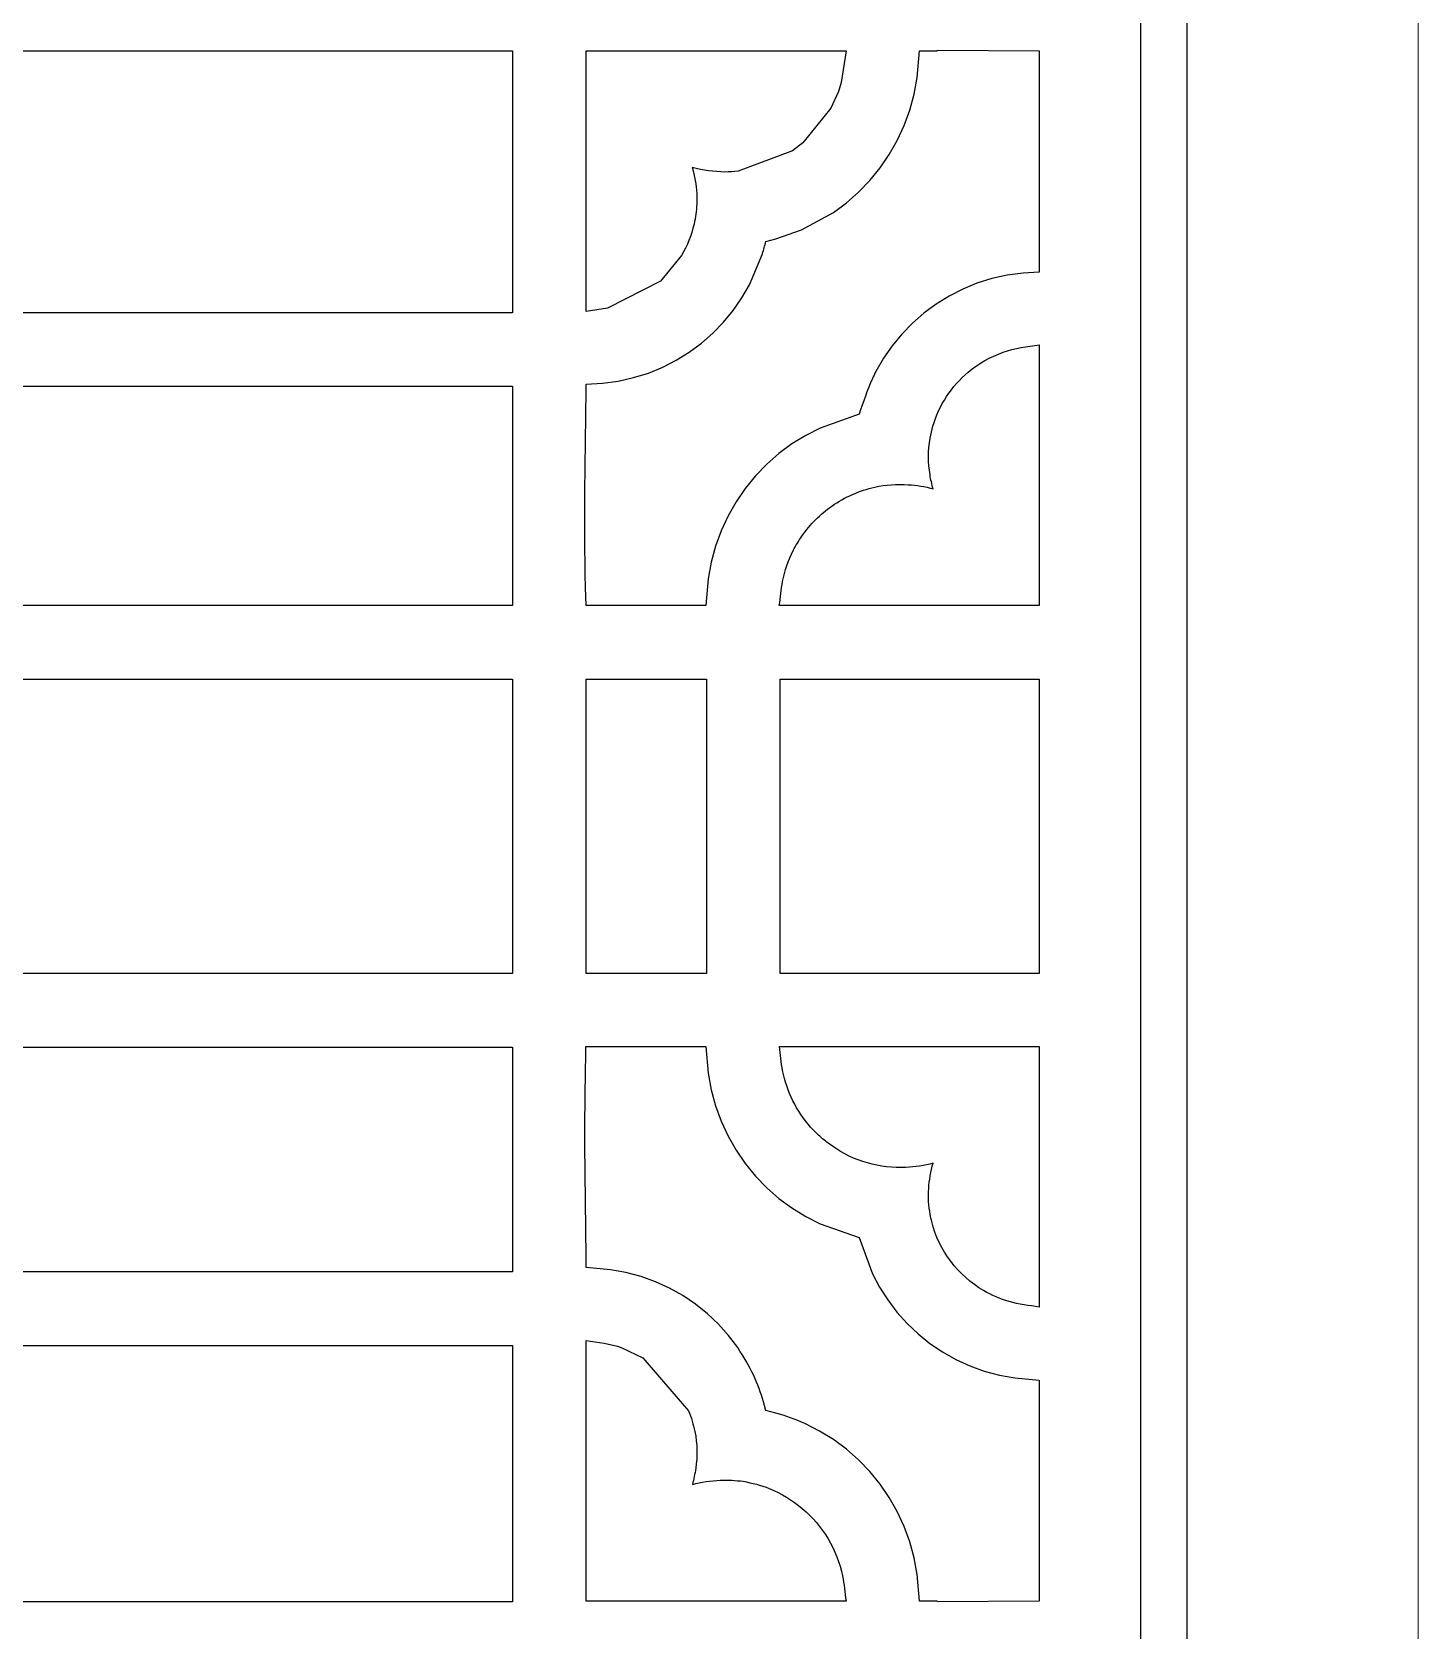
# Model space of a CAD drawing. Header units: centimetres. Extents: x 8.9 to 20.4, y -9.5 to 9.5.
# Drawn here: x 17.648 to 20.362, y -3.22 to -0.09 of the extents above; entities that cross this region are included whole.
import ezdxf

# ---------------------------------------------------------------- set-up
doc = ezdxf.new("R2010")
doc.units = ezdxf.units.CM
doc.header["$MEASUREMENT"] = 0
doc.layers.add('layer 1', color=7, linetype='Continuous')

msp = doc.modelspace()

# ---------------------------------------------------------------- linework, layer by layer
at = {"layer": 'layer 1', "color": 250, "lineweight": 9}
msp.add_open_spline([(20.36245, 9.5), (20.36245, 9.5), (20.36245, -9.5), (20.36245, -9.5), (20.36245, -9.5), (20.36245, -9.5), (14.93387, -9.5), (14.93387, -9.5), (14.93387, -9.5), (14.93387, -9.5), (14.93387, 9.5), (14.93387, 9.5), (14.93387, 9.5), (14.93387, 9.5), (20.36245, 9.5), (20.36245, 9.5)], degree=3, knots=[0, 0, 0, 0, 0.2, 0.2, 0.2, 0.2, 0.4, 0.4, 0.4, 0.4, 0.6, 0.6, 0.6, 0.6, 1, 1, 1, 1], dxfattribs=at)
at = {"layer": 'layer 1', "color": 250}
for points, knots in [([(15.38628, 6.24286), (15.38628, 6.24286), (19.91009, 6.24286), (19.91009, 6.24286), (19.91009, 6.24286), (19.91009, 6.24286), (19.91009, -5.51905), (19.91009, -5.51905), (19.91009, -5.51905), (19.91009, -5.51905), (15.38628, -5.51905), (15.38628, -5.51905), (15.38628, -5.51905), (15.38628, -5.51905), (15.38628, 6.24286), (15.38628, 6.24286)], [0, 0, 0, 0, 0.2, 0.2, 0.2, 0.2, 0.4, 0.4, 0.4, 0.4, 0.6, 0.6, 0.6, 0.6, 1, 1, 1, 1]), ([(18.58928, -0.64002), (18.58928, -0.64002), (18.58928, -0.64002), (18.58928, -0.64002), (18.58928, -0.64002), (18.58928, -0.64002), (18.58928, -0.12728), (18.58928, -0.12728), (18.58928, -0.12728), (18.58928, -0.12728), (16.70707, -0.12728), (16.70707, -0.12728), (16.70707, -0.12728), (16.70707, -0.12728), (16.70707, -0.64002), (16.70707, -0.64002), (16.70707, -0.64002), (16.70707, -0.64002), (18.58928, -0.64002), (18.58928, -0.64002)], [0, 0, 0, 0, 0.1666667, 0.1666667, 0.1666667, 0.1666667, 0.3333333, 0.3333333, 0.3333333, 0.3333333, 0.5, 0.5, 0.5, 0.5, 0.6666667, 0.6666667, 0.6666667, 0.6666667, 1, 1, 1, 1]), ([(19.52774, -0.57339), (19.52774, -0.57339), (19.52774, -0.57339), (19.52774, -0.57339), (19.52774, -0.57339), (19.52774, -0.57339), (19.55777, -0.56673), (19.55777, -0.56673), (19.55777, -0.56673), (19.55777, -0.56673), (19.5889, -0.56259), (19.5889, -0.56259), (19.5889, -0.56259), (19.5889, -0.56259), (19.62055, -0.56047), (19.62055, -0.56047), (19.62055, -0.56047), (19.62055, -0.56047), (19.62055, -0.12728), (19.62055, -0.12728), (19.62055, -0.12728), (19.62055, -0.12728), (19.42112, -0.1258), (19.42112, -0.1258), (19.42112, -0.1258), (19.42112, -0.1258), (19.42063, -0.12728), (19.42063, -0.12728), (19.42063, -0.12728), (19.42063, -0.12728), (19.38614, -0.12728), (19.38614, -0.12728), (19.38614, -0.12728), (19.38614, -0.12728), (19.38147, -0.17938), (19.38147, -0.17938), (19.38147, -0.17938), (19.38147, -0.17938), (19.3757, -0.21181), (19.3757, -0.21181), (19.3757, -0.21181), (19.3757, -0.21181), (19.36724, -0.24325), (19.36724, -0.24325), (19.36724, -0.24325), (19.36724, -0.24325), (19.3562, -0.27354), (19.3562, -0.27354), (19.3562, -0.27354), (19.3562, -0.27354), (19.34272, -0.3026), (19.34272, -0.3026), (19.34272, -0.3026), (19.34272, -0.3026), (19.32692, -0.33027), (19.32692, -0.33027), (19.32692, -0.33027), (19.32692, -0.33027), (19.30892, -0.35644), (19.30892, -0.35644), (19.30892, -0.35644), (19.30892, -0.35644), (19.28886, -0.38096), (19.28886, -0.38096), (19.28886, -0.38096), (19.28886, -0.38096), (19.26687, -0.40375), (19.26687, -0.40375), (19.26687, -0.40375), (19.26687, -0.40375), (19.24306, -0.42465), (19.24306, -0.42465), (19.24306, -0.42465), (19.24306, -0.42465), (19.21756, -0.44352), (19.21756, -0.44352), (19.21756, -0.44352), (19.21756, -0.44352), (19.15484, -0.47783), (19.15484, -0.47783), (19.15484, -0.47783), (19.15484, -0.47783), (19.10463, -0.49554), (19.10463, -0.49554), (19.10463, -0.49554), (19.10463, -0.49554), (19.08544, -0.50046), (19.08544, -0.50046), (19.08544, -0.50046), (19.0832, -0.50851), (19.08108, -0.51659), (19.07865, -0.52458), (19.07865, -0.52458), (19.07865, -0.52458), (19.05355, -0.5852), (19.05355, -0.5852), (19.05355, -0.5852), (19.05355, -0.5852), (19.03845, -0.61126), (19.03845, -0.61126), (19.03845, -0.61126), (19.03845, -0.61126), (19.0214, -0.63575), (19.0214, -0.63575), (19.0214, -0.63575), (19.0214, -0.63575), (19.00246, -0.6587), (19.00246, -0.6587), (19.00246, -0.6587), (19.00246, -0.6587), (18.98175, -0.68004), (18.98175, -0.68004), (18.98175, -0.68004), (18.98175, -0.68004), (18.95935, -0.69963), (18.95935, -0.69963), (18.95935, -0.69963), (18.95935, -0.69963), (18.9354, -0.71735), (18.9354, -0.71735), (18.9354, -0.71735), (18.9354, -0.71735), (18.91, -0.73309), (18.91, -0.73309), (18.91, -0.73309), (18.91, -0.73309), (18.88326, -0.74675), (18.88326, -0.74675), (18.88326, -0.74675), (18.88326, -0.74675), (18.85533, -0.75818), (18.85533, -0.75818), (18.85533, -0.75818), (18.85533, -0.75818), (18.8263, -0.76728), (18.8263, -0.76728), (18.8263, -0.76728), (18.8263, -0.76728), (18.79628, -0.77394), (18.79628, -0.77394), (18.79628, -0.77394), (18.79628, -0.77394), (18.76515, -0.77808), (18.76515, -0.77808), (18.76515, -0.77808), (18.76515, -0.77808), (18.73369, -0.78019), (18.73369, -0.78019), (18.73369, -0.78019), (18.73221, -0.91277), (18.7284, -1.04586), (18.73226, -1.17853), (18.73226, -1.17853), (18.73226, -1.17853), (18.73336, -1.21338), (18.73336, -1.21338), (18.73336, -1.21338), (18.73336, -1.21338), (18.9679, -1.21338), (18.9679, -1.21338), (18.9679, -1.21338), (18.9679, -1.21338), (18.97255, -1.16129), (18.97255, -1.16129), (18.97255, -1.16129), (18.97255, -1.16129), (18.97834, -1.12886), (18.97834, -1.12886), (18.97834, -1.12886), (18.97834, -1.12886), (18.9868, -1.09743), (18.9868, -1.09743), (18.9868, -1.09743), (18.9868, -1.09743), (18.99784, -1.06714), (18.99784, -1.06714), (18.99784, -1.06714), (18.99784, -1.06714), (19.01132, -1.03808), (19.01132, -1.03808), (19.01132, -1.03808), (19.01132, -1.03808), (19.02712, -1.01041), (19.02712, -1.01041), (19.02712, -1.01041), (19.02712, -1.01041), (19.04512, -0.98424), (19.04512, -0.98424), (19.04512, -0.98424), (19.04512, -0.98424), (19.06518, -0.9597), (19.06518, -0.9597), (19.06518, -0.9597), (19.06518, -0.9597), (19.08718, -0.93692), (19.08718, -0.93692), (19.08718, -0.93692), (19.08718, -0.93692), (19.11099, -0.91603), (19.11099, -0.91603), (19.11099, -0.91603), (19.11099, -0.91603), (19.13649, -0.89715), (19.13649, -0.89715), (19.13649, -0.89715), (19.13649, -0.89715), (19.16353, -0.88041), (19.16353, -0.88041), (19.16353, -0.88041), (19.16353, -0.88041), (19.19142, -0.86623), (19.19142, -0.86623), (19.19142, -0.86623), (19.19142, -0.86623), (19.26784, -0.8391), (19.26784, -0.8391), (19.26784, -0.8391), (19.27628, -0.81561), (19.28348, -0.79154), (19.29403, -0.7689), (19.29403, -0.7689), (19.29615, -0.76441), (19.2983, -0.75992), (19.30051, -0.75545), (19.30051, -0.75545), (19.30051, -0.75545), (19.3156, -0.72941), (19.3156, -0.72941), (19.3156, -0.72941), (19.3156, -0.72941), (19.33264, -0.70494), (19.33264, -0.70494), (19.33264, -0.70494), (19.33264, -0.70494), (19.35158, -0.68196), (19.35158, -0.68196), (19.35158, -0.68196), (19.35158, -0.68196), (19.37229, -0.66062), (19.37229, -0.66062), (19.37229, -0.66062), (19.37229, -0.66062), (19.39467, -0.64104), (19.39467, -0.64104), (19.39467, -0.64104), (19.39467, -0.64104), (19.41865, -0.62332), (19.41865, -0.62332), (19.41865, -0.62332), (19.41865, -0.62332), (19.44405, -0.60758), (19.44405, -0.60758), (19.44405, -0.60758), (19.44405, -0.60758), (19.47079, -0.59393), (19.47079, -0.59393), (19.47079, -0.59393), (19.47079, -0.59393), (19.49872, -0.5825), (19.49872, -0.5825), (19.49872, -0.5825), (19.49872, -0.5825), (19.52774, -0.57339), (19.52774, -0.57339)], [0, 0, 0, 0, 0.0149254, 0.0149254, 0.0149254, 0.0149254, 0.0298507, 0.0298507, 0.0298507, 0.0298507, 0.0447761, 0.0447761, 0.0447761, 0.0447761, 0.0597015, 0.0597015, 0.0597015, 0.0597015, 0.0746269, 0.0746269, 0.0746269, 0.0746269, 0.0895522, 0.0895522, 0.0895522, 0.0895522, 0.1044776, 0.1044776, 0.1044776, 0.1044776, 0.119403, 0.119403, 0.119403, 0.119403, 0.1343284, 0.1343284, 0.1343284, 0.1343284, 0.1492537, 0.1492537, 0.1492537, 0.1492537, 0.1641791, 0.1641791, 0.1641791, 0.1641791, 0.1791045, 0.1791045, 0.1791045, 0.1791045, 0.1940299, 0.1940299, 0.1940299, 0.1940299, 0.2089552, 0.2089552, 0.2089552, 0.2089552, 0.2238806, 0.2238806, 0.2238806, 0.2238806, 0.238806, 0.238806, 0.238806, 0.238806, 0.2537313, 0.2537313, 0.2537313, 0.2537313, 0.2686567, 0.2686567, 0.2686567, 0.2686567, 0.2835821, 0.2835821, 0.2835821, 0.2835821, 0.2985075, 0.2985075, 0.2985075, 0.2985075, 0.3134328, 0.3134328, 0.3134328, 0.3134328, 0.3283582, 0.3283582, 0.3283582, 0.3283582, 0.3432836, 0.3432836, 0.3432836, 0.3432836, 0.358209, 0.358209, 0.358209, 0.358209, 0.3731343, 0.3731343, 0.3731343, 0.3731343, 0.3880597, 0.3880597, 0.3880597, 0.3880597, 0.4029851, 0.4029851, 0.4029851, 0.4029851, 0.4179104, 0.4179104, 0.4179104, 0.4179104, 0.4328358, 0.4328358, 0.4328358, 0.4328358, 0.4477612, 0.4477612, 0.4477612, 0.4477612, 0.4626866, 0.4626866, 0.4626866, 0.4626866, 0.4776119, 0.4776119, 0.4776119, 0.4776119, 0.4925373, 0.4925373, 0.4925373, 0.4925373, 0.5074627, 0.5074627, 0.5074627, 0.5074627, 0.5223881, 0.5223881, 0.5223881, 0.5223881, 0.5373134, 0.5373134, 0.5373134, 0.5373134, 0.5522388, 0.5522388, 0.5522388, 0.5522388, 0.5671642, 0.5671642, 0.5671642, 0.5671642, 0.5820896, 0.5820896, 0.5820896, 0.5820896, 0.5970149, 0.5970149, 0.5970149, 0.5970149, 0.6119403, 0.6119403, 0.6119403, 0.6119403, 0.6268657, 0.6268657, 0.6268657, 0.6268657, 0.641791, 0.641791, 0.641791, 0.641791, 0.6567164, 0.6567164, 0.6567164, 0.6567164, 0.6716418, 0.6716418, 0.6716418, 0.6716418, 0.6865672, 0.6865672, 0.6865672, 0.6865672, 0.7014925, 0.7014925, 0.7014925, 0.7014925, 0.7164179, 0.7164179, 0.7164179, 0.7164179, 0.7313433, 0.7313433, 0.7313433, 0.7313433, 0.7462687, 0.7462687, 0.7462687, 0.7462687, 0.761194, 0.761194, 0.761194, 0.761194, 0.7761194, 0.7761194, 0.7761194, 0.7761194, 0.7910448, 0.7910448, 0.7910448, 0.7910448, 0.8059701, 0.8059701, 0.8059701, 0.8059701, 0.8208955, 0.8208955, 0.8208955, 0.8208955, 0.8358209, 0.8358209, 0.8358209, 0.8358209, 0.8507463, 0.8507463, 0.8507463, 0.8507463, 0.8656716, 0.8656716, 0.8656716, 0.8656716, 0.880597, 0.880597, 0.880597, 0.880597, 0.8955224, 0.8955224, 0.8955224, 0.8955224, 0.9104478, 0.9104478, 0.9104478, 0.9104478, 0.9253731, 0.9253731, 0.9253731, 0.9253731, 0.9402985, 0.9402985, 0.9402985, 0.9402985, 0.9552239, 0.9552239, 0.9552239, 0.9552239, 0.9701493, 0.9701493, 0.9701493, 0.9701493, 1, 1, 1, 1]), ([(18.94465, -0.4665), (18.94465, -0.4665), (18.94465, -0.4665), (18.94465, -0.4665), (18.94465, -0.4665), (18.9476, -0.45346), (18.94956, -0.44077), (18.95008, -0.4274), (18.95008, -0.4274), (18.95032, -0.4205), (18.95034, -0.4136), (18.9502, -0.40668), (18.9502, -0.40668), (18.94879, -0.38945), (18.94593, -0.37242), (18.94131, -0.35574), (18.94131, -0.35574), (18.96213, -0.36133), (18.98359, -0.36393), (19.00511, -0.36458), (19.00511, -0.36458), (19.0138, -0.36436), (19.02248, -0.36384), (19.03111, -0.36292), (19.03111, -0.36292), (19.03111, -0.36292), (19.13744, -0.32332), (19.13744, -0.32332), (19.13744, -0.32332), (19.13744, -0.32332), (19.15798, -0.30746), (19.15798, -0.30746), (19.15798, -0.30746), (19.15798, -0.30746), (19.21246, -0.23978), (19.21246, -0.23978), (19.21246, -0.23978), (19.21246, -0.23978), (19.22726, -0.20654), (19.22726, -0.20654), (19.22726, -0.20654), (19.22726, -0.20654), (19.23262, -0.18916), (19.23262, -0.18916), (19.23262, -0.18916), (19.23262, -0.18916), (19.24234, -0.12728), (19.24234, -0.12728), (19.24234, -0.12728), (19.24234, -0.12728), (18.73348, -0.12728), (18.73348, -0.12728), (18.73348, -0.12728), (18.73348, -0.12728), (18.73348, -0.63756), (18.73348, -0.63756), (18.73348, -0.63756), (18.73348, -0.63756), (18.77501, -0.63103), (18.77501, -0.63103), (18.77501, -0.63103), (18.77501, -0.63103), (18.87892, -0.57843), (18.87892, -0.57843), (18.87892, -0.57843), (18.87892, -0.57843), (18.91993, -0.52828), (18.91993, -0.52828), (18.91993, -0.52828), (18.93166, -0.50898), (18.93954, -0.48845), (18.94465, -0.4665)], [0, 0, 0, 0, 0.0526316, 0.0526316, 0.0526316, 0.0526316, 0.1052632, 0.1052632, 0.1052632, 0.1052632, 0.1578947, 0.1578947, 0.1578947, 0.1578947, 0.2105263, 0.2105263, 0.2105263, 0.2105263, 0.2631579, 0.2631579, 0.2631579, 0.2631579, 0.3157895, 0.3157895, 0.3157895, 0.3157895, 0.3684211, 0.3684211, 0.3684211, 0.3684211, 0.4210526, 0.4210526, 0.4210526, 0.4210526, 0.4736842, 0.4736842, 0.4736842, 0.4736842, 0.5263158, 0.5263158, 0.5263158, 0.5263158, 0.5789474, 0.5789474, 0.5789474, 0.5789474, 0.6315789, 0.6315789, 0.6315789, 0.6315789, 0.6842105, 0.6842105, 0.6842105, 0.6842105, 0.7368421, 0.7368421, 0.7368421, 0.7368421, 0.7894737, 0.7894737, 0.7894737, 0.7894737, 0.8421053, 0.8421053, 0.8421053, 0.8421053, 0.8947368, 0.8947368, 0.8947368, 0.8947368, 1, 1, 1, 1]), ([(19.40697, -0.88598), (19.40697, -0.88598), (19.40697, -0.88598), (19.40697, -0.88598), (19.40697, -0.88598), (19.40261, -0.90976), (19.40278, -0.9338), (19.40676, -0.95763), (19.40676, -0.95763), (19.40826, -0.96685), (19.41026, -0.97601), (19.41274, -0.985), (19.41274, -0.985), (19.39725, -0.98049), (19.38035, -0.97808), (19.36426, -0.97695), (19.36426, -0.97695), (19.34196, -0.97551), (19.32041, -0.9769), (19.29861, -0.9818), (19.29861, -0.9818), (19.26832, -0.98873), (19.24015, -1.00068), (19.21475, -1.01866), (19.21475, -1.01866), (19.19178, -1.03505), (19.17202, -1.05434), (19.15588, -1.07751), (19.15588, -1.07751), (19.14964, -1.08661), (19.14406, -1.09602), (19.13899, -1.1058), (19.13899, -1.1058), (19.1292, -1.12489), (19.12204, -1.14523), (19.11811, -1.16632), (19.11811, -1.16632), (19.11528, -1.18191), (19.11365, -1.19771), (19.11165, -1.21338), (19.11165, -1.21338), (19.11165, -1.21338), (19.62055, -1.21338), (19.62055, -1.21338), (19.62055, -1.21338), (19.62055, -1.21338), (19.62055, -0.70307), (19.62055, -0.70307), (19.62055, -0.70307), (19.59728, -0.70664), (19.57248, -0.70923), (19.5501, -0.71748), (19.5501, -0.71748), (19.52534, -0.72672), (19.50201, -0.7391), (19.4818, -0.75625), (19.4818, -0.75625), (19.44941, -0.78396), (19.42389, -0.8214), (19.4124, -0.86255), (19.4124, -0.86255), (19.41026, -0.87029), (19.40847, -0.8781), (19.40697, -0.88598)], [0, 0, 0, 0, 0.0588235, 0.0588235, 0.0588235, 0.0588235, 0.1176471, 0.1176471, 0.1176471, 0.1176471, 0.1764706, 0.1764706, 0.1764706, 0.1764706, 0.2352941, 0.2352941, 0.2352941, 0.2352941, 0.2941176, 0.2941176, 0.2941176, 0.2941176, 0.3529412, 0.3529412, 0.3529412, 0.3529412, 0.4117647, 0.4117647, 0.4117647, 0.4117647, 0.4705882, 0.4705882, 0.4705882, 0.4705882, 0.5294118, 0.5294118, 0.5294118, 0.5294118, 0.5882353, 0.5882353, 0.5882353, 0.5882353, 0.6470588, 0.6470588, 0.6470588, 0.6470588, 0.7058824, 0.7058824, 0.7058824, 0.7058824, 0.7647059, 0.7647059, 0.7647059, 0.7647059, 0.8235294, 0.8235294, 0.8235294, 0.8235294, 0.8823529, 0.8823529, 0.8823529, 0.8823529, 1, 1, 1, 1]), ([(16.70707, -0.78423), (16.70707, -0.78423), (16.70707, -0.78423), (16.70707, -0.78423), (16.70707, -0.78423), (16.70707, -0.78423), (16.70707, -1.21338), (16.70707, -1.21338), (16.70707, -1.21338), (16.70707, -1.21338), (18.58928, -1.21338), (18.58928, -1.21338), (18.58928, -1.21338), (18.58928, -1.21338), (18.58928, -0.78423), (18.58928, -0.78423), (18.58928, -0.78423), (18.58928, -0.78423), (16.70707, -0.78423), (16.70707, -0.78423)], [0, 0, 0, 0, 0.1666667, 0.1666667, 0.1666667, 0.1666667, 0.3333333, 0.3333333, 0.3333333, 0.3333333, 0.5, 0.5, 0.5, 0.5, 0.6666667, 0.6666667, 0.6666667, 0.6666667, 1, 1, 1, 1]), ([(18.58928, -1.35778), (18.58928, -1.35778), (18.58928, -1.35778), (18.58928, -1.35778), (18.58928, -1.35778), (18.58928, -1.35778), (16.70707, -1.35778), (16.70707, -1.35778), (16.70707, -1.35778), (16.70707, -1.35778), (16.70707, -1.93454), (16.70707, -1.93454), (16.70707, -1.93454), (16.70707, -1.93454), (18.58928, -1.93454), (18.58928, -1.93454), (18.58928, -1.93454), (18.58928, -1.93454), (18.58928, -1.35778), (18.58928, -1.35778)], [0, 0, 0, 0, 0.1666667, 0.1666667, 0.1666667, 0.1666667, 0.3333333, 0.3333333, 0.3333333, 0.3333333, 0.5, 0.5, 0.5, 0.5, 0.6666667, 0.6666667, 0.6666667, 0.6666667, 1, 1, 1, 1]), ([(18.73348, -1.93454), (18.73348, -1.93454), (18.73348, -1.93454), (18.73348, -1.93454), (18.73348, -1.93454), (18.73348, -1.93454), (18.96929, -1.93454), (18.96929, -1.93454), (18.96929, -1.93454), (18.96929, -1.93454), (18.96929, -1.35778), (18.96929, -1.35778), (18.96929, -1.35778), (18.96929, -1.35778), (18.73348, -1.35778), (18.73348, -1.35778), (18.73348, -1.35778), (18.73348, -1.35778), (18.73348, -1.93454), (18.73348, -1.93454)], [0, 0, 0, 0, 0.1666667, 0.1666667, 0.1666667, 0.1666667, 0.3333333, 0.3333333, 0.3333333, 0.3333333, 0.5, 0.5, 0.5, 0.5, 0.6666667, 0.6666667, 0.6666667, 0.6666667, 1, 1, 1, 1]), ([(19.11351, -1.35778), (19.11351, -1.35778), (19.11351, -1.35778), (19.11351, -1.35778), (19.11351, -1.35778), (19.11351, -1.35778), (19.11351, -1.93454), (19.11351, -1.93454), (19.11351, -1.93454), (19.11351, -1.93454), (19.62055, -1.93454), (19.62055, -1.93454), (19.62055, -1.93454), (19.62055, -1.93454), (19.62055, -1.35778), (19.62055, -1.35778), (19.62055, -1.35778), (19.62055, -1.35778), (19.11351, -1.35778), (19.11351, -1.35778)], [0, 0, 0, 0, 0.1666667, 0.1666667, 0.1666667, 0.1666667, 0.3333333, 0.3333333, 0.3333333, 0.3333333, 0.5, 0.5, 0.5, 0.5, 0.6666667, 0.6666667, 0.6666667, 0.6666667, 1, 1, 1, 1]), ([(18.58928, -2.51836), (18.58928, -2.51836), (18.58928, -2.51836), (18.58928, -2.51836), (18.58928, -2.51836), (18.58928, -2.51836), (18.58928, -2.07874), (18.58928, -2.07874), (18.58928, -2.07874), (18.58928, -2.07874), (16.70707, -2.07874), (16.70707, -2.07874), (16.70707, -2.07874), (16.70707, -2.07874), (16.70707, -2.51836), (16.70707, -2.51836), (16.70707, -2.51836), (16.70707, -2.51836), (18.58928, -2.51836), (18.58928, -2.51836)], [0, 0, 0, 0, 0.1666667, 0.1666667, 0.1666667, 0.1666667, 0.3333333, 0.3333333, 0.3333333, 0.3333333, 0.5, 0.5, 0.5, 0.5, 0.6666667, 0.6666667, 0.6666667, 0.6666667, 1, 1, 1, 1]), ([(18.92286, -2.56516), (18.92286, -2.56516), (18.92286, -2.56516), (18.92286, -2.56516), (18.92286, -2.56516), (18.92286, -2.56516), (18.94755, -2.58191), (18.94755, -2.58191), (18.94755, -2.58191), (18.94755, -2.58191), (18.97077, -2.60057), (18.97077, -2.60057), (18.97077, -2.60057), (18.97077, -2.60057), (18.99233, -2.62104), (18.99233, -2.62104), (18.99233, -2.62104), (18.99233, -2.62104), (19.01218, -2.64323), (19.01218, -2.64323), (19.01218, -2.64323), (19.01218, -2.64323), (19.03015, -2.66696), (19.03015, -2.66696), (19.03015, -2.66696), (19.04145, -2.68469), (19.05296, -2.70245), (19.06152, -2.72171), (19.06152, -2.72171), (19.0689, -2.7385), (19.07572, -2.75547), (19.08072, -2.77313), (19.08072, -2.77313), (19.08072, -2.77313), (19.08542, -2.79017), (19.08542, -2.79017), (19.08542, -2.79017), (19.08542, -2.79017), (19.10465, -2.7951), (19.10465, -2.7951), (19.10465, -2.7951), (19.12429, -2.80044), (19.14316, -2.80781), (19.16184, -2.81579), (19.16184, -2.81579), (19.16184, -2.81579), (19.19051, -2.83037), (19.19051, -2.83037), (19.19051, -2.83037), (19.19051, -2.83037), (19.21756, -2.84713), (19.21756, -2.84713), (19.21756, -2.84713), (19.21756, -2.84713), (19.24306, -2.866), (19.24306, -2.866), (19.24306, -2.866), (19.24306, -2.866), (19.26687, -2.8869), (19.26687, -2.8869), (19.26687, -2.8869), (19.26687, -2.8869), (19.28886, -2.90968), (19.28886, -2.90968), (19.28886, -2.90968), (19.28886, -2.90968), (19.30892, -2.9342), (19.30892, -2.9342), (19.30892, -2.9342), (19.30892, -2.9342), (19.32692, -2.96037), (19.32692, -2.96037), (19.32692, -2.96037), (19.32692, -2.96037), (19.34272, -2.98804), (19.34272, -2.98804), (19.34272, -2.98804), (19.34272, -2.98804), (19.3562, -3.01709), (19.3562, -3.01709), (19.3562, -3.01709), (19.3562, -3.01709), (19.36724, -3.04741), (19.36724, -3.04741), (19.36724, -3.04741), (19.36724, -3.04741), (19.3757, -3.07884), (19.3757, -3.07884), (19.3757, -3.07884), (19.3757, -3.07884), (19.38147, -3.11125), (19.38147, -3.11125), (19.38147, -3.11125), (19.38147, -3.11125), (19.38614, -3.16334), (19.38614, -3.16334), (19.38614, -3.16334), (19.38614, -3.16334), (19.42065, -3.16334), (19.42065, -3.16334), (19.42065, -3.16334), (19.42065, -3.16334), (19.42112, -3.16484), (19.42112, -3.16484), (19.42112, -3.16484), (19.42112, -3.16484), (19.62055, -3.16334), (19.62055, -3.16334), (19.62055, -3.16334), (19.62055, -3.16334), (19.62055, -2.73064), (19.62055, -2.73064), (19.62055, -2.73064), (19.62055, -2.73064), (19.57314, -2.7263), (19.57314, -2.7263), (19.57314, -2.7263), (19.57314, -2.7263), (19.54266, -2.72089), (19.54266, -2.72089), (19.54266, -2.72089), (19.54266, -2.72089), (19.51311, -2.71301), (19.51311, -2.71301), (19.51311, -2.71301), (19.51311, -2.71301), (19.48461, -2.70271), (19.48461, -2.70271), (19.48461, -2.70271), (19.48461, -2.70271), (19.45725, -2.69015), (19.45725, -2.69015), (19.45725, -2.69015), (19.45725, -2.69015), (19.43118, -2.67545), (19.43118, -2.67545), (19.43118, -2.67545), (19.43118, -2.67545), (19.40649, -2.6587), (19.40649, -2.6587), (19.40649, -2.6587), (19.40649, -2.6587), (19.38328, -2.64003), (19.38328, -2.64003), (19.38328, -2.64003), (19.38328, -2.64003), (19.36171, -2.61956), (19.36171, -2.61956), (19.36171, -2.61956), (19.36171, -2.61956), (19.34187, -2.5974), (19.34187, -2.5974), (19.34187, -2.5974), (19.34187, -2.5974), (19.32389, -2.57364), (19.32389, -2.57364), (19.32389, -2.57364), (19.32389, -2.57364), (19.30783, -2.54845), (19.30783, -2.54845), (19.30783, -2.54845), (19.30783, -2.54845), (19.29413, -2.52233), (19.29413, -2.52233), (19.29413, -2.52233), (19.29413, -2.52233), (19.26792, -2.45117), (19.26792, -2.45117), (19.26792, -2.45117), (19.26792, -2.45117), (19.19154, -2.42448), (19.19154, -2.42448), (19.19154, -2.42448), (19.19154, -2.42448), (19.16353, -2.41023), (19.16353, -2.41023), (19.16353, -2.41023), (19.16353, -2.41023), (19.13649, -2.3935), (19.13649, -2.3935), (19.13649, -2.3935), (19.13649, -2.3935), (19.11099, -2.37461), (19.11099, -2.37461), (19.11099, -2.37461), (19.11099, -2.37461), (19.08718, -2.35373), (19.08718, -2.35373), (19.08718, -2.35373), (19.08718, -2.35373), (19.06518, -2.33094), (19.06518, -2.33094), (19.06518, -2.33094), (19.06518, -2.33094), (19.04512, -2.3064), (19.04512, -2.3064), (19.04512, -2.3064), (19.04512, -2.3064), (19.02712, -2.28023), (19.02712, -2.28023), (19.02712, -2.28023), (19.02712, -2.28023), (19.01132, -2.25256), (19.01132, -2.25256), (19.01132, -2.25256), (19.01132, -2.25256), (18.99784, -2.22352), (18.99784, -2.22352), (18.99784, -2.22352), (18.99784, -2.22352), (18.9868, -2.1932), (18.9868, -2.1932), (18.9868, -2.1932), (18.9868, -2.1932), (18.97834, -2.16179), (18.97834, -2.16179), (18.97834, -2.16179), (18.97834, -2.16179), (18.97255, -2.12936), (18.97255, -2.12936), (18.97255, -2.12936), (18.97255, -2.12936), (18.9679, -2.07726), (18.9679, -2.07726), (18.9679, -2.07726), (18.9679, -2.07726), (18.73298, -2.07726), (18.73298, -2.07726), (18.73298, -2.07726), (18.73208, -2.14845), (18.73026, -2.21966), (18.73102, -2.29084), (18.73102, -2.29084), (18.73183, -2.3639), (18.7331, -2.43692), (18.73355, -2.50997), (18.73355, -2.50997), (18.73355, -2.50997), (18.78091, -2.51432), (18.78091, -2.51432), (18.78091, -2.51432), (18.78091, -2.51432), (18.81138, -2.51971), (18.81138, -2.51971), (18.81138, -2.51971), (18.81138, -2.51971), (18.84093, -2.52763), (18.84093, -2.52763), (18.84093, -2.52763), (18.84093, -2.52763), (18.86943, -2.5379), (18.86943, -2.5379), (18.86943, -2.5379), (18.86943, -2.5379), (18.89679, -2.55045), (18.89679, -2.55045), (18.89679, -2.55045), (18.89679, -2.55045), (18.92286, -2.56516), (18.92286, -2.56516)], [0, 0, 0, 0, 0.0151515, 0.0151515, 0.0151515, 0.0151515, 0.030303, 0.030303, 0.030303, 0.030303, 0.0454545, 0.0454545, 0.0454545, 0.0454545, 0.0606061, 0.0606061, 0.0606061, 0.0606061, 0.0757576, 0.0757576, 0.0757576, 0.0757576, 0.0909091, 0.0909091, 0.0909091, 0.0909091, 0.1060606, 0.1060606, 0.1060606, 0.1060606, 0.1212121, 0.1212121, 0.1212121, 0.1212121, 0.1363636, 0.1363636, 0.1363636, 0.1363636, 0.1515152, 0.1515152, 0.1515152, 0.1515152, 0.1666667, 0.1666667, 0.1666667, 0.1666667, 0.1818182, 0.1818182, 0.1818182, 0.1818182, 0.1969697, 0.1969697, 0.1969697, 0.1969697, 0.2121212, 0.2121212, 0.2121212, 0.2121212, 0.2272727, 0.2272727, 0.2272727, 0.2272727, 0.2424242, 0.2424242, 0.2424242, 0.2424242, 0.2575758, 0.2575758, 0.2575758, 0.2575758, 0.2727273, 0.2727273, 0.2727273, 0.2727273, 0.2878788, 0.2878788, 0.2878788, 0.2878788, 0.3030303, 0.3030303, 0.3030303, 0.3030303, 0.3181818, 0.3181818, 0.3181818, 0.3181818, 0.3333333, 0.3333333, 0.3333333, 0.3333333, 0.3484848, 0.3484848, 0.3484848, 0.3484848, 0.3636364, 0.3636364, 0.3636364, 0.3636364, 0.3787879, 0.3787879, 0.3787879, 0.3787879, 0.3939394, 0.3939394, 0.3939394, 0.3939394, 0.4090909, 0.4090909, 0.4090909, 0.4090909, 0.4242424, 0.4242424, 0.4242424, 0.4242424, 0.4393939, 0.4393939, 0.4393939, 0.4393939, 0.4545455, 0.4545455, 0.4545455, 0.4545455, 0.469697, 0.469697, 0.469697, 0.469697, 0.4848485, 0.4848485, 0.4848485, 0.4848485, 0.5, 0.5, 0.5, 0.5, 0.5151515, 0.5151515, 0.5151515, 0.5151515, 0.530303, 0.530303, 0.530303, 0.530303, 0.5454545, 0.5454545, 0.5454545, 0.5454545, 0.5606061, 0.5606061, 0.5606061, 0.5606061, 0.5757576, 0.5757576, 0.5757576, 0.5757576, 0.5909091, 0.5909091, 0.5909091, 0.5909091, 0.6060606, 0.6060606, 0.6060606, 0.6060606, 0.6212121, 0.6212121, 0.6212121, 0.6212121, 0.6363636, 0.6363636, 0.6363636, 0.6363636, 0.6515152, 0.6515152, 0.6515152, 0.6515152, 0.6666667, 0.6666667, 0.6666667, 0.6666667, 0.6818182, 0.6818182, 0.6818182, 0.6818182, 0.6969697, 0.6969697, 0.6969697, 0.6969697, 0.7121212, 0.7121212, 0.7121212, 0.7121212, 0.7272727, 0.7272727, 0.7272727, 0.7272727, 0.7424242, 0.7424242, 0.7424242, 0.7424242, 0.7575758, 0.7575758, 0.7575758, 0.7575758, 0.7727273, 0.7727273, 0.7727273, 0.7727273, 0.7878788, 0.7878788, 0.7878788, 0.7878788, 0.8030303, 0.8030303, 0.8030303, 0.8030303, 0.8181818, 0.8181818, 0.8181818, 0.8181818, 0.8333333, 0.8333333, 0.8333333, 0.8333333, 0.8484848, 0.8484848, 0.8484848, 0.8484848, 0.8636364, 0.8636364, 0.8636364, 0.8636364, 0.8787879, 0.8787879, 0.8787879, 0.8787879, 0.8939394, 0.8939394, 0.8939394, 0.8939394, 0.9090909, 0.9090909, 0.9090909, 0.9090909, 0.9242424, 0.9242424, 0.9242424, 0.9242424, 0.9393939, 0.9393939, 0.9393939, 0.9393939, 0.9545455, 0.9545455, 0.9545455, 0.9545455, 0.969697, 0.969697, 0.969697, 0.969697, 1, 1, 1, 1]), ([(19.19383, -2.25554), (19.19383, -2.25554), (19.19383, -2.25554), (19.19383, -2.25554), (19.19383, -2.25554), (19.20087, -2.26157), (19.20817, -2.26727), (19.2157, -2.27265), (19.2157, -2.27265), (19.25693, -2.30185), (19.30921, -2.31662), (19.35964, -2.31407), (19.35964, -2.31407), (19.37728, -2.31308), (19.39577, -2.31059), (19.41274, -2.30564), (19.41274, -2.30564), (19.40371, -2.33859), (19.40084, -2.37246), (19.40726, -2.40623), (19.40726, -2.40623), (19.40816, -2.4109), (19.40916, -2.41557), (19.41026, -2.42019), (19.41026, -2.42019), (19.42399, -2.47641), (19.46183, -2.52629), (19.51178, -2.55539), (19.51178, -2.55539), (19.52756, -2.56444), (19.54414, -2.57176), (19.56163, -2.57681), (19.56163, -2.57681), (19.58094, -2.5822), (19.60076, -2.58454), (19.62055, -2.58758), (19.62055, -2.58758), (19.62055, -2.58758), (19.62055, -2.07726), (19.62055, -2.07726), (19.62055, -2.07726), (19.62055, -2.07726), (19.11175, -2.07726), (19.11175, -2.07726), (19.11175, -2.07726), (19.1137, -2.09292), (19.1152, -2.10879), (19.11814, -2.12436), (19.11814, -2.12436), (19.12605, -2.16537), (19.14545, -2.20378), (19.17305, -2.23508), (19.17305, -2.23508), (19.17955, -2.24234), (19.18644, -2.24916), (19.19383, -2.25554)], [0, 0, 0, 0, 0.0666667, 0.0666667, 0.0666667, 0.0666667, 0.1333333, 0.1333333, 0.1333333, 0.1333333, 0.2, 0.2, 0.2, 0.2, 0.2666667, 0.2666667, 0.2666667, 0.2666667, 0.3333333, 0.3333333, 0.3333333, 0.3333333, 0.4, 0.4, 0.4, 0.4, 0.4666667, 0.4666667, 0.4666667, 0.4666667, 0.5333333, 0.5333333, 0.5333333, 0.5333333, 0.6, 0.6, 0.6, 0.6, 0.6666667, 0.6666667, 0.6666667, 0.6666667, 0.7333333, 0.7333333, 0.7333333, 0.7333333, 0.8, 0.8, 0.8, 0.8, 0.8666667, 0.8666667, 0.8666667, 0.8666667, 1, 1, 1, 1]), ([(19.09197, -2.94286), (19.09197, -2.94286), (19.09197, -2.94286), (19.09197, -2.94286), (19.09197, -2.94286), (19.07552, -2.93649), (19.05827, -2.93204), (19.04094, -2.92877), (19.04094, -2.92877), (19.02605, -2.92699), (19.0109, -2.92563), (18.99588, -2.92646), (18.99588, -2.92646), (18.97773, -2.92758), (18.95887, -2.92984), (18.94135, -2.93497), (18.94135, -2.93497), (18.94405, -2.9245), (18.94636, -2.91402), (18.94803, -2.90334), (18.94803, -2.90334), (18.95151, -2.8793), (18.95108, -2.85528), (18.94627, -2.83149), (18.94627, -2.83149), (18.94341, -2.81753), (18.9395, -2.80382), (18.93414, -2.7906), (18.93414, -2.7906), (18.93414, -2.7906), (18.84468, -2.68672), (18.84468, -2.68672), (18.84468, -2.68672), (18.84468, -2.68672), (18.80304, -2.66708), (18.80304, -2.66708), (18.80304, -2.66708), (18.78071, -2.65919), (18.75669, -2.65659), (18.73348, -2.65302), (18.73348, -2.65302), (18.73348, -2.65302), (18.73348, -3.16334), (18.73348, -3.16334), (18.73348, -3.16334), (18.73348, -3.16334), (19.2423, -3.16334), (19.2423, -3.16334), (19.2423, -3.16334), (19.24025, -3.14695), (19.2387, -3.13029), (19.23548, -3.11403), (19.23548, -3.11403), (19.22528, -3.06285), (19.19654, -3.01554), (19.15664, -2.98204), (19.15664, -2.98204), (19.13703, -2.96571), (19.11578, -2.95224), (19.09197, -2.94286)], [0, 0, 0, 0, 0.0625, 0.0625, 0.0625, 0.0625, 0.125, 0.125, 0.125, 0.125, 0.1875, 0.1875, 0.1875, 0.1875, 0.25, 0.25, 0.25, 0.25, 0.3125, 0.3125, 0.3125, 0.3125, 0.375, 0.375, 0.375, 0.375, 0.4375, 0.4375, 0.4375, 0.4375, 0.5, 0.5, 0.5, 0.5, 0.5625, 0.5625, 0.5625, 0.5625, 0.625, 0.625, 0.625, 0.625, 0.6875, 0.6875, 0.6875, 0.6875, 0.75, 0.75, 0.75, 0.75, 0.8125, 0.8125, 0.8125, 0.8125, 0.875, 0.875, 0.875, 0.875, 1, 1, 1, 1]), ([(18.58928, -3.16484), (18.58928, -3.16484), (18.58928, -3.16484), (18.58928, -3.16484), (18.58928, -3.16484), (18.58928, -3.16484), (18.58928, -2.66256), (18.58928, -2.66256), (18.58928, -2.66256), (18.58928, -2.66256), (16.70707, -2.66256), (16.70707, -2.66256), (16.70707, -2.66256), (16.70707, -2.66256), (16.70707, -3.16484), (16.70707, -3.16484), (16.70707, -3.16484), (16.70707, -3.16484), (18.58928, -3.16484), (18.58928, -3.16484)], [0, 0, 0, 0, 0.1666667, 0.1666667, 0.1666667, 0.1666667, 0.3333333, 0.3333333, 0.3333333, 0.3333333, 0.5, 0.5, 0.5, 0.5, 0.6666667, 0.6666667, 0.6666667, 0.6666667, 1, 1, 1, 1])]:
    msp.add_open_spline(points, degree=3, knots=knots, dxfattribs=at)
at = {"layer": 'layer 1', "color": 7}
msp.add_open_spline([(15.47674, 6.15238), (15.47674, 6.15238), (19.8196, 6.15238), (19.8196, 6.15238), (19.8196, 6.15238), (19.8196, 6.15238), (19.8196, -5.42858), (19.8196, -5.42858), (19.8196, -5.42858), (19.8196, -5.42858), (15.47674, -5.42858), (15.47674, -5.42858), (15.47674, -5.42858), (15.47674, -5.42858), (15.47674, 6.15238), (15.47674, 6.15238)], degree=3, knots=[0, 0, 0, 0, 0.2, 0.2, 0.2, 0.2, 0.4, 0.4, 0.4, 0.4, 0.6, 0.6, 0.6, 0.6, 1, 1, 1, 1], dxfattribs=at)

doc.saveas('drawing.dxf')
